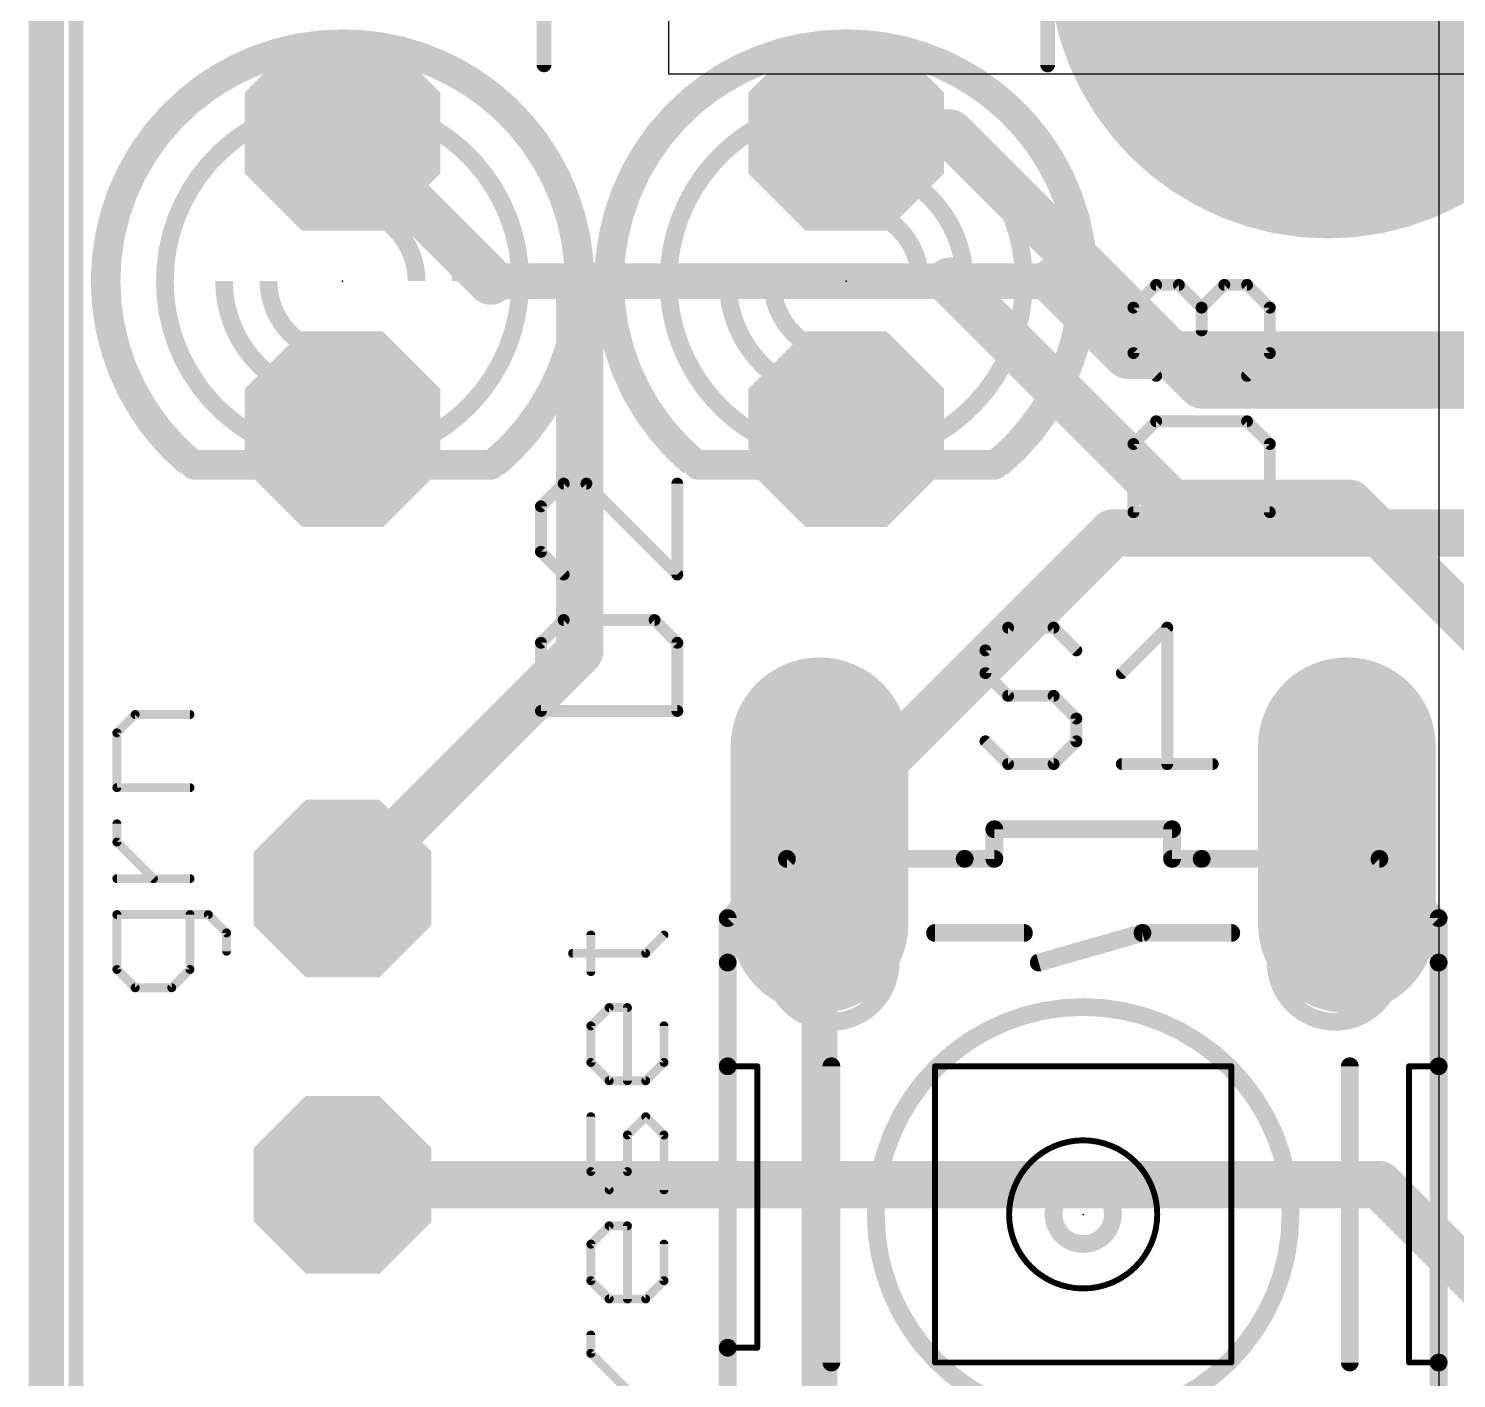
# Model space of a CAD drawing. Extents: x -0.4 to 91.5, y -0.3 to 57.4.
# Drawn here: x -0.41 to 11.84, y 22.34 to 33.92 of the extents above; entities that cross this region are included whole.
import ezdxf

# ---------------------------------------------------------------- set-up
doc = ezdxf.new("R2010")
doc.units = 0
for name, color, linetype in [('1', 12, 'CONTINUOUS'), ('16', 132, 'CONTINUOUS'), ('17', 110, 'CONTINUOUS'), ('20', 53, 'CONTINUOUS'), ('21', 253, 'CONTINUOUS'), ('22', 253, 'CONTINUOUS'), ('23', 53, 'CONTINUOUS'), ('51', 253, 'CONTINUOUS')]:
    doc.layers.add(name, color=color, linetype=linetype)

# ---------------------------------------------------------------- blocks, each defined once
blk = doc.blocks.new('OCTAGONP')
at = {"const_width": 0.5}
blk.add_lwpolyline([(-0.25, -0.1036), (-0.25, 0.1036), (-0.1036, 0.25), (0.1036, 0.25), (0.25, 0.1036), (0.25, -0.1036), (0.1036, -0.25), (-0.1036, -0.25), (-0.25, -0.1036), (-0.25, 0.1036)], dxfattribs=at)
blk = doc.blocks.new('ROUNDP')
at = {"const_width": 0.5}
blk.add_lwpolyline([(0, -0.25, 1), (0, 0.25, 1), (0, -0.25)], format="xyb", dxfattribs=at)
blk = doc.blocks.new('RECT')
blk.add_solid([(-0.5, -0.5), (0.5, -0.5), (-0.5, 0.5), (0.5, 0.5)])
blk = doc.blocks.new('LONGP100')
at = {"const_width": 1}
blk.add_lwpolyline([(-0.5, 0), (0.5, 0)], dxfattribs=at)
at = {"const_width": 0.5}
for points in [[(-0.5, 0.25, 1), (-0.5, -0.25)], [(0.5, -0.25, 1), (0.5, 0.25)]]:
    blk.add_lwpolyline(points, format="xyb", dxfattribs=at)

msp = doc.modelspace()

# ---------------------------------------------------------------- linework, layer by layer
at = {"layer": '1'}
for points, const_width in [([(-0.254, 57.277), (-0.254, -0.127)], 0.3048), ([(2.286, 33.02), (3.556, 31.75)], 0.4064), ([(6.604, 33.02), (7.493, 33.02)], 0.4064), ([(7.493, 33.02), (9.652, 30.861)], 0.4064), ([(3.556, 31.75), (7.493, 31.75)], 0.3048), ([(7.493, 31.75), (9.398, 29.845)], 0.4064), ([(9.652, 30.861), (12.192, 30.861)], 0.4064), ([(9.398, 29.845), (10.922, 29.845)], 0.4064), ([(10.922, 29.845), (13.462, 27.305)], 0.4064), ([(6.3754, 25.781), (6.3754, 27.0002)], 0.3048), ([(6.3754, 25.781), (6.35, 25.781)], 0.3048), ([(6.3754, 20.4978), (6.3754, 25.781)], 0.3048)]:
    msp.add_lwpolyline(points, dxfattribs=dict(at, const_width=const_width))
for points, const_width in [([(2.3578, 33.0918, 1), (2.2142, 32.9482)], 0.2032), ([(6.604, 33.1216, 1), (6.604, 32.9184)], 0.2032), ([(7.5648, 33.0918, 1), (7.4212, 32.9482)], 0.2032), ([(7.493, 32.9184, 1), (7.493, 33.1216)], 0.2032), ([(3.4842, 31.6782, 1), (3.6278, 31.8218)], 0.2032), ([(3.556, 31.8262, 1), (3.556, 31.6738)], 0.1524), ([(7.5648, 31.8218, 1), (7.4212, 31.6782)], 0.2032), ([(7.493, 31.6738, 1), (7.493, 31.8262)], 0.1524), ([(9.652, 30.9626, 1), (9.652, 30.7594)], 0.2032), ([(9.5802, 30.7892, 1), (9.7238, 30.9328)], 0.2032), ([(9.398, 29.9466, 1), (9.398, 29.7434)], 0.2032), ([(9.3262, 29.7732, 1), (9.4698, 29.9168)], 0.2032), ([(10.9938, 29.9168, 1), (10.8502, 29.7732)], 0.2032), ([(10.922, 29.7434, 1), (10.922, 29.9466)], 0.2032), ([(6.4516, 27.0002, 1), (6.2992, 27.0002)], 0.1524), ([(6.35, 25.8572, 1), (6.35, 25.7048)], 0.1524), ([(6.4516, 25.781, 1), (6.2992, 25.781)], 0.1524), ([(6.2992, 25.781, 1), (6.4516, 25.781)], 0.1524), ([(6.3754, 25.7048, 1), (6.3754, 25.8572)], 0.1524)]:
    msp.add_lwpolyline(points, format="xyb", dxfattribs=dict(at, const_width=const_width))
at = {"layer": '16'}
for points, const_width in [([(4.318, 28.575), (4.318, 31.75)], 0.4064), ([(4.318, 31.75), (8.382, 31.75)], 0.3048), ([(8.382, 31.75), (9.017, 31.115)], 0.4064), ([(9.017, 31.115), (12.446, 31.115)], 0.4064), ([(6.35, 27.051), (8.89, 29.591)], 0.4064), ([(8.89, 29.591), (14.224, 29.591)], 0.4064), ([(2.286, 26.543), (4.318, 28.575)], 0.4064), ([(6.3754, 27.0256), (6.35, 27.051)], 0.4064), ([(6.3754, 27.0002), (6.3754, 27.0256)], 0.4064), ([(2.286, 24.003), (11.176, 24.003)], 0.4064), ([(11.176, 24.003), (17.272, 17.907)], 0.4064)]:
    msp.add_lwpolyline(points, dxfattribs=dict(at, const_width=const_width))
for points, const_width in [([(4.4196, 31.75, 1), (4.2164, 31.75)], 0.2032), ([(4.318, 31.8262, 1), (4.318, 31.6738)], 0.1524), ([(8.4538, 31.8218, 1), (8.3102, 31.6782)], 0.2032), ([(8.382, 31.6738, 1), (8.382, 31.8262)], 0.1524), ([(9.017, 31.2166, 1), (9.017, 31.0134)], 0.2032), ([(8.9452, 31.0432, 1), (9.0888, 31.1868)], 0.2032), ([(8.89, 29.6926, 1), (8.89, 29.4894)], 0.2032), ([(8.9618, 29.5192, 1), (8.8182, 29.6628)], 0.2032), ([(4.3898, 28.5032, 1), (4.2462, 28.6468)], 0.2032), ([(4.2164, 28.575, 1), (4.4196, 28.575)], 0.2032), ([(6.4218, 27.1228, 1), (6.2782, 26.9792)], 0.2032), ([(6.2782, 27.1228, 1), (6.4218, 26.9792)], 0.2032), ([(6.477, 27.0256, 1), (6.2738, 27.0256)], 0.2032), ([(6.3036, 26.9538, 1), (6.4472, 27.0974)], 0.2032), ([(6.2738, 27.0002, 1), (6.477, 27.0002)], 0.2032), ([(2.2142, 26.6148, 1), (2.3578, 26.4712)], 0.2032), ([(2.286, 24.1046, 1), (2.286, 23.9014)], 0.2032), ([(11.2478, 24.0748, 1), (11.1042, 23.9312)], 0.2032), ([(11.176, 23.9014, 1), (11.176, 24.1046)], 0.2032)]:
    msp.add_lwpolyline(points, format="xyb", dxfattribs=dict(at, const_width=const_width))
at = {"layer": '20', "const_width": 0.127}
msp.add_lwpolyline([(0, 12.7), (0, 44.196)], dxfattribs=at)
at = {"layer": '21'}
for points, const_width in [([(4.0132, 34.3408), (4.0132, 33.6042)], 0.127), ([(8.3312, 34.3408), (8.3312, 33.6042)], 0.127), ([(9.0668, 31.5229), (9.2617, 31.7178)], 0.1016), ([(9.2617, 31.7178), (9.4566, 31.7178)], 0.1016), ([(9.4566, 31.7178), (9.6515, 31.5229)], 0.1016), ([(9.6515, 31.5229), (9.8464, 31.7178)], 0.1016), ([(9.8464, 31.7178), (10.0413, 31.7178)], 0.1016), ([(10.0413, 31.7178), (10.2362, 31.5229)], 0.1016), ([(9.0668, 31.1331), (9.0668, 31.5229)], 0.1016), ([(9.6515, 31.5229), (9.6515, 31.328)], 0.1016), ([(10.2362, 31.5229), (10.2362, 31.1331)], 0.1016), ([(9.2617, 30.9382), (9.0668, 31.1331)], 0.1016), ([(10.2362, 31.1331), (10.0413, 30.9382)], 0.1016), ([(9.2617, 30.5484), (9.0668, 30.3535)], 0.1016), ([(10.0413, 30.5484), (9.2617, 30.5484)], 0.1016), ([(10.2362, 30.3535), (10.0413, 30.5484)], 0.1016), ([(9.0668, 30.3535), (9.0668, 29.7688)], 0.1016), ([(10.2362, 29.7688), (10.2362, 30.3535)], 0.1016), ([(4.1817, 30.014), (3.9868, 29.8191)], 0.1016), ([(4.3766, 30.014), (4.1817, 30.014)], 0.1016), ([(5.1562, 29.2344), (4.3766, 30.014)], 0.1016), ([(5.1562, 30.014), (5.1562, 29.2344)], 0.1016), ([(3.9868, 29.8191), (3.9868, 29.4293)], 0.1016), ([(9.0668, 29.7688), (10.2362, 29.7688)], 0.1016), ([(3.9868, 29.4293), (4.1817, 29.2344)], 0.1016), ([(4.1817, 28.8446), (3.9868, 28.6497)], 0.1016), ([(4.9613, 28.8446), (4.1817, 28.8446)], 0.1016), ([(5.1562, 28.6497), (4.9613, 28.8446)], 0.1016), ([(7.9927, 28.7792), (7.7978, 28.5843)], 0.1016), ([(8.3825, 28.7792), (7.9927, 28.7792)], 0.1016), ([(8.5774, 28.5843), (8.3825, 28.7792)], 0.1016), ([(8.9672, 28.3894), (9.357, 28.7792)], 0.1016), ([(9.357, 28.7792), (9.357, 27.6098)], 0.1016), ([(3.9868, 28.6497), (3.9868, 28.065)], 0.1016), ([(5.1562, 28.065), (5.1562, 28.6497)], 0.1016), ([(7.7978, 28.5843), (7.7978, 28.3894)], 0.1016), ([(7.7978, 28.3894), (7.9927, 28.1945)], 0.1016), ([(7.9927, 28.1945), (8.3825, 28.1945)], 0.1016), ([(8.3825, 28.1945), (8.5774, 27.9996)], 0.1016), ([(0.3508, 27.8775), (0.5076, 28.0343)], 0.0762), ([(0.5076, 28.0343), (0.9779, 28.0343)], 0.0762), ([(3.9868, 28.065), (5.1562, 28.065)], 0.1016), ([(8.5774, 27.9996), (8.5774, 27.8047)], 0.1016), ([(0.3508, 27.4072), (0.3508, 27.8775)], 0.0762), ([(7.9927, 27.6098), (7.7978, 27.8047)], 0.1016), ([(8.5774, 27.8047), (8.3825, 27.6098)], 0.1016), ([(8.3825, 27.6098), (7.9927, 27.6098)], 0.1016), ([(8.9672, 27.6098), (9.7468, 27.6098)], 0.1016), ([(0.9779, 27.4072), (0.3508, 27.4072)], 0.0762), ([(0.3508, 26.9412), (0.3508, 27.0979)], 0.0762), ([(9.398, 27.051), (7.874, 27.051)], 0.1524), ([(7.874, 26.797), (7.874, 27.051)], 0.1524), ([(9.398, 27.051), (9.398, 26.797)], 0.1524), ([(0.6644, 26.6276), (0.3508, 26.9412)], 0.0762), ([(7.874, 26.797), (7.62, 26.797)], 0.1524), ([(9.398, 26.797), (9.652, 26.797)], 0.1524), ([(0.9779, 26.6276), (0.3508, 26.6276)], 0.0762), ([(1.1347, 26.3192), (0.3508, 26.3192)], 0.0762), ([(0.3508, 26.3192), (0.3508, 25.8489)], 0.0762), ([(0.9779, 25.8489), (0.9779, 26.3192)], 0.0762), ([(1.2914, 26.1624), (1.1347, 26.3192)], 0.0762), ([(1.2914, 26.0056), (1.2914, 26.1624)], 0.0762), ([(4.4148, 25.8304), (4.4148, 26.144)], 0.0762), ([(4.8851, 25.9872), (5.0419, 26.144)], 0.0762), ([(4.2581, 25.9872), (4.8851, 25.9872)], 0.0762), ([(5.588, 25.908), (5.588, 25.019)], 0.1524), ([(11.684, 25.019), (11.684, 25.908)], 0.1524), ([(0.3508, 25.8489), (0.5076, 25.6921)], 0.0762), ([(0.8211, 25.6921), (0.9779, 25.8489)], 0.0762), ([(0.5076, 25.6921), (0.8211, 25.6921)], 0.0762), ([(4.4148, 25.3652), (4.5716, 25.522)], 0.0762), ([(4.5716, 25.522), (4.7284, 25.522)], 0.0762), ([(4.7284, 25.522), (4.7284, 24.8949)], 0.0762), ([(4.4148, 25.0517), (4.4148, 25.3652)], 0.0762), ([(5.0419, 25.3652), (5.0419, 25.0517)], 0.0762), ([(4.5716, 24.8949), (4.4148, 25.0517)], 0.0762), ([(5.0419, 25.0517), (4.8851, 24.8949)], 0.0762), ([(5.588, 25.019), (5.588, 22.606)], 0.1524), ([(5.842, 25.019), (5.588, 25.019)], 0.0508), ([(5.842, 22.606), (5.842, 25.019)], 0.0508), ([(11.684, 25.019), (11.43, 25.019)], 0.0508), ([(11.43, 22.479), (11.43, 25.019)], 0.0508), ([(11.684, 22.479), (11.684, 25.019)], 0.1524), ([(4.8851, 24.8949), (4.5716, 24.8949)], 0.0762), ([(4.4148, 24.1161), (4.4148, 24.5864)], 0.0762), ([(4.8851, 24.5864), (4.7284, 24.4297)], 0.0762), ([(5.0419, 24.4297), (4.8851, 24.5864)], 0.0762), ([(4.7284, 24.4297), (4.7284, 24.1161)], 0.0762), ([(5.0419, 23.9594), (5.0419, 24.4297)], 0.0762), ([(4.5716, 23.9594), (4.4148, 24.1161)], 0.0762), ([(4.7284, 24.1161), (4.5716, 23.9594)], 0.0762), ([(4.4148, 23.4942), (4.5716, 23.6509)], 0.0762), ([(4.5716, 23.6509), (4.7284, 23.6509)], 0.0762), ([(4.7284, 23.6509), (4.7284, 23.0239)], 0.0762), ([(4.4148, 23.1806), (4.4148, 23.4942)], 0.0762), ([(5.0419, 23.4942), (5.0419, 23.1806)], 0.0762), ([(4.5716, 23.0239), (4.4148, 23.1806)], 0.0762), ([(5.0419, 23.1806), (4.8851, 23.0239)], 0.0762), ([(4.8851, 23.0239), (4.5716, 23.0239)], 0.0762), ([(4.4148, 22.5578), (4.4148, 22.7146)], 0.0762), ([(5.588, 22.606), (5.588, 21.59)], 0.1524), ([(4.7284, 22.2443), (4.4148, 22.5578)], 0.0762), ([(5.842, 22.606), (5.588, 22.606)], 0.0508), ([(11.684, 21.59), (11.684, 22.479)], 0.1524), ([(11.43, 22.479), (11.684, 22.479)], 0.0508)]:
    msp.add_lwpolyline(points, dxfattribs=dict(at, const_width=const_width))
for points, const_width in [([(4.318, 31.75, 0.277), (3.2422, 33.5429)], 0.254), ([(8.636, 31.75, 0.277), (7.5602, 33.5429)], 0.254), ([(1.2778, 33.5143, 0.2691), (0.254, 31.75)], 0.254), ([(3.9815, 33.6042, 1), (4.045, 33.6042)], 0.0635), ([(5.5958, 33.5143, 0.2691), (4.572, 31.75)], 0.254), ([(8.2995, 33.6042, 1), (8.363, 33.6042)], 0.0635), ([(1.3504, 32.953, 0.2315), (0.762, 31.75)], 0.1524), ([(3.81, 31.75, 0.2361), (3.2004, 32.9692)], 0.1524), ([(5.6684, 32.953, 0.2315), (5.08, 31.75)], 0.1524), ([(8.128, 31.75, 0.2361), (7.5184, 32.9692)], 0.1524), ([(0.254, 31.75, 0.2206), (0.9734, 30.1988)], 0.254), ([(3.5869, 30.189, 0.2226), (4.318, 31.75)], 0.254), ([(4.572, 31.75, 0.2206), (5.2914, 30.1988)], 0.254), ([(7.9049, 30.189, 0.2226), (8.636, 31.75)], 0.254), ([(0.762, 31.75, 0.2315), (1.3504, 30.547)], 0.1524), ([(3.1718, 30.5099, 0.2422), (3.81, 31.75)], 0.1524), ([(5.08, 31.75, 0.2315), (5.6684, 30.547)], 0.1524), ([(7.4898, 30.5099, 0.2422), (8.128, 31.75)], 0.1524), ([(9.2617, 31.7432, 1), (9.2617, 31.6924)], 0.0508), ([(9.2797, 31.6998, 1), (9.2437, 31.7358)], 0.0508), ([(9.4746, 31.7358, 1), (9.4386, 31.6998)], 0.0508), ([(9.4566, 31.6924, 1), (9.4566, 31.7432)], 0.0508), ([(9.8464, 31.7432, 1), (9.8464, 31.6924)], 0.0508), ([(9.8644, 31.6998, 1), (9.8284, 31.7358)], 0.0508), ([(10.0593, 31.7358, 1), (10.0233, 31.6998)], 0.0508), ([(10.0413, 31.6924, 1), (10.0413, 31.7432)], 0.0508), ([(9.0488, 31.5409, 1), (9.0848, 31.5049)], 0.0508), ([(9.0922, 31.5229, 1), (9.0414, 31.5229)], 0.0508), ([(9.6335, 31.5409, 1), (9.6695, 31.5049)], 0.0508), ([(9.6769, 31.5229, 1), (9.6261, 31.5229)], 0.0508), ([(9.6335, 31.5049, 1), (9.6695, 31.5409)], 0.0508), ([(10.2616, 31.5229, 1), (10.2108, 31.5229)], 0.0508), ([(10.2182, 31.5049, 1), (10.2542, 31.5409)], 0.0508), ([(9.6261, 31.328, 1), (9.6769, 31.328)], 0.0508), ([(9.0848, 31.1511, 1), (9.0488, 31.1151)], 0.0508), ([(9.0414, 31.1331, 1), (9.0922, 31.1331)], 0.0508), ([(10.2108, 31.1331, 1), (10.2616, 31.1331)], 0.0508), ([(10.2542, 31.1151, 1), (10.2182, 31.1511)], 0.0508), ([(9.2437, 30.9202, 1), (9.2797, 30.9562)], 0.0508), ([(10.0233, 30.9562, 1), (10.0593, 30.9202)], 0.0508), ([(9.2617, 30.5738, 1), (9.2617, 30.523)], 0.0508), ([(9.2797, 30.5304, 1), (9.2437, 30.5664)], 0.0508), ([(10.0593, 30.5664, 1), (10.0233, 30.5304)], 0.0508), ([(10.0413, 30.523, 1), (10.0413, 30.5738)], 0.0508), ([(9.0488, 30.3715, 1), (9.0848, 30.3355)], 0.0508), ([(9.0922, 30.3535, 1), (9.0414, 30.3535)], 0.0508), ([(10.2616, 30.3535, 1), (10.2108, 30.3535)], 0.0508), ([(10.2182, 30.3355, 1), (10.2542, 30.3715)], 0.0508), ([(4.1817, 30.0394, 1), (4.1817, 29.9886)], 0.0508), ([(4.1997, 29.996, 1), (4.1637, 30.032)], 0.0508), ([(4.3946, 30.032, 1), (4.3586, 29.996)], 0.0508), ([(4.3766, 29.9886, 1), (4.3766, 30.0394)], 0.0508), ([(5.1816, 30.014, 1), (5.1308, 30.014)], 0.0508), ([(3.9688, 29.8371, 1), (4.0048, 29.8011)], 0.0508), ([(4.0122, 29.8191, 1), (3.9614, 29.8191)], 0.0508), ([(9.0668, 29.7942, 1), (9.0668, 29.7434)], 0.0508), ([(9.0414, 29.7688, 1), (9.0922, 29.7688)], 0.0508), ([(10.2108, 29.7688, 1), (10.2616, 29.7688)], 0.0508), ([(10.2362, 29.7434, 1), (10.2362, 29.7942)], 0.0508), ([(4.0048, 29.4473, 1), (3.9688, 29.4113)], 0.0508), ([(3.9614, 29.4293, 1), (4.0122, 29.4293)], 0.0508), ([(4.1637, 29.2164, 1), (4.1997, 29.2524)], 0.0508), ([(5.1382, 29.2164, 1), (5.1742, 29.2524)], 0.0508), ([(5.1308, 29.2344, 1), (5.1816, 29.2344)], 0.0508), ([(4.1817, 28.87, 1), (4.1817, 28.8192)], 0.0508), ([(4.1997, 28.8266, 1), (4.1637, 28.8626)], 0.0508), ([(4.9793, 28.8626, 1), (4.9433, 28.8266)], 0.0508), ([(4.9613, 28.8192, 1), (4.9613, 28.87)], 0.0508), ([(7.9927, 28.8046, 1), (7.9927, 28.7538)], 0.0508), ([(8.0107, 28.7612, 1), (7.9747, 28.7972)], 0.0508), ([(8.4005, 28.7972, 1), (8.3645, 28.7612)], 0.0508), ([(8.3825, 28.7538, 1), (8.3825, 28.8046)], 0.0508), ([(9.3824, 28.7792, 1), (9.3316, 28.7792)], 0.0508), ([(9.375, 28.7612, 1), (9.339, 28.7972)], 0.0508), ([(3.9688, 28.6677, 1), (4.0048, 28.6317)], 0.0508), ([(4.0122, 28.6497, 1), (3.9614, 28.6497)], 0.0508), ([(5.1816, 28.6497, 1), (5.1308, 28.6497)], 0.0508), ([(5.1382, 28.6317, 1), (5.1742, 28.6677)], 0.0508), ([(7.7798, 28.6023, 1), (7.8158, 28.5663)], 0.0508), ([(7.8232, 28.5843, 1), (7.7724, 28.5843)], 0.0508), ([(8.5594, 28.5663, 1), (8.5954, 28.6023)], 0.0508), ([(7.8158, 28.4074, 1), (7.7798, 28.3714)], 0.0508), ([(7.7724, 28.3894, 1), (7.8232, 28.3894)], 0.0508), ([(8.9492, 28.4074, 1), (8.9852, 28.3714)], 0.0508), ([(7.9927, 28.2199, 1), (7.9927, 28.1691)], 0.0508), ([(7.9747, 28.1765, 1), (8.0107, 28.2125)], 0.0508), ([(8.4005, 28.2125, 1), (8.3645, 28.1765)], 0.0508), ([(8.3825, 28.1691, 1), (8.3825, 28.2199)], 0.0508), ([(0.5076, 28.0533, 1), (0.5076, 28.0152)], 0.0381), ([(0.5211, 28.0208, 1), (0.4941, 28.0478)], 0.0381), ([(0.9779, 28.0152, 1), (0.9779, 28.0533)], 0.0381), ([(3.9868, 28.0904, 1), (3.9868, 28.0396)], 0.0508), ([(3.9614, 28.065, 1), (4.0122, 28.065)], 0.0508), ([(5.1308, 28.065, 1), (5.1816, 28.065)], 0.0508), ([(5.1562, 28.0396, 1), (5.1562, 28.0904)], 0.0508), ([(8.6028, 27.9996, 1), (8.552, 27.9996)], 0.0508), ([(8.5594, 27.9816, 1), (8.5954, 28.0176)], 0.0508), ([(0.3699, 27.8775, 1), (0.3318, 27.8775)], 0.0381), ([(0.3374, 27.891, 1), (0.3643, 27.864)], 0.0381), ([(7.8158, 27.8227, 1), (7.7798, 27.7867)], 0.0508), ([(8.552, 27.8047, 1), (8.6028, 27.8047)], 0.0508), ([(8.5954, 27.7867, 1), (8.5594, 27.8227)], 0.0508), ([(7.9927, 27.6352, 1), (7.9927, 27.5844)], 0.0508), ([(7.9747, 27.5918, 1), (8.0107, 27.6278)], 0.0508), ([(8.3645, 27.6278, 1), (8.4005, 27.5918)], 0.0508), ([(8.3825, 27.5844, 1), (8.3825, 27.6352)], 0.0508), ([(8.9672, 27.6352, 1), (8.9672, 27.5844)], 0.0508), ([(9.3316, 27.6098, 1), (9.3824, 27.6098)], 0.0508), ([(9.7468, 27.5844, 1), (9.7468, 27.6352)], 0.0508), ([(0.3508, 27.4263, 1), (0.3508, 27.3882)], 0.0381), ([(0.3318, 27.4072, 1), (0.3699, 27.4072)], 0.0381), ([(0.9779, 27.3882, 1), (0.9779, 27.4263)], 0.0381), ([(0.3699, 27.0979, 1), (0.3318, 27.0979)], 0.0381), ([(7.874, 27.0891, 1), (7.874, 27.0129)], 0.0762), ([(7.9121, 27.051, 1), (7.8359, 27.051)], 0.0762), ([(9.4361, 27.051, 1), (9.3599, 27.051)], 0.0762), ([(9.398, 27.0129, 1), (9.398, 27.0891)], 0.0762), ([(0.3318, 26.9412, 1), (0.3699, 26.9412)], 0.0381), ([(0.3643, 26.9546, 1), (0.3374, 26.9277)], 0.0381), ([(7.62, 26.8351, 1), (7.62, 26.7589)], 0.0762), ([(7.8359, 26.797, 1), (7.9121, 26.797)], 0.0762), ([(7.874, 26.7589, 1), (7.874, 26.8351)], 0.0762), ([(9.398, 26.8351, 1), (9.398, 26.7589)], 0.0762), ([(9.3599, 26.797, 1), (9.4361, 26.797)], 0.0762), ([(9.652, 26.7589, 1), (9.652, 26.8351)], 0.0762), ([(0.3508, 26.6467, 1), (0.3508, 26.6086)], 0.0381), ([(0.6509, 26.6141, 1), (0.6778, 26.6411)], 0.0381), ([(0.9779, 26.6086, 1), (0.9779, 26.6467)], 0.0381), ([(0.3508, 26.3382, 1), (0.3508, 26.3001)], 0.0381), ([(0.3699, 26.3192, 1), (0.3318, 26.3192)], 0.0381), ([(0.997, 26.3192, 1), (0.9588, 26.3192)], 0.0381), ([(1.1481, 26.3326, 1), (1.1212, 26.3057)], 0.0381), ([(1.1347, 26.3001, 1), (1.1347, 26.3382)], 0.0381), ([(1.3105, 26.1624, 1), (1.2724, 26.1624)], 0.0381), ([(1.278, 26.1489, 1), (1.3049, 26.1759)], 0.0381), ([(4.4339, 26.144, 1), (4.3958, 26.144)], 0.0381), ([(5.0554, 26.1305, 1), (5.0284, 26.1574)], 0.0381), ([(1.2724, 26.0056, 1), (1.3105, 26.0056)], 0.0381), ([(4.2581, 26.0062, 1), (4.2581, 25.9681)], 0.0381), ([(4.8717, 26.0007, 1), (4.8986, 25.9737)], 0.0381), ([(4.8851, 25.9681, 1), (4.8851, 26.0062)], 0.0381), ([(5.6261, 25.908, 1), (5.5499, 25.908)], 0.0762), ([(11.7221, 25.908, 1), (11.6459, 25.908)], 0.0762), ([(0.3318, 25.8489, 1), (0.3699, 25.8489)], 0.0381), ([(0.3643, 25.8623, 1), (0.3374, 25.8354)], 0.0381), ([(0.9588, 25.8489, 1), (0.997, 25.8489)], 0.0381), ([(0.9914, 25.8354, 1), (0.9644, 25.8623)], 0.0381), ([(4.3958, 25.8304, 1), (4.4339, 25.8304)], 0.0381), ([(0.5076, 25.7111, 1), (0.5076, 25.673)], 0.0381), ([(0.4941, 25.6786, 1), (0.5211, 25.7056)], 0.0381), ([(0.8077, 25.7056, 1), (0.8346, 25.6786)], 0.0381), ([(0.8211, 25.673, 1), (0.8211, 25.7111)], 0.0381), ([(8.636, 21.971, 1), (8.636, 25.527, 1), (8.636, 21.971)], 0.1524), ([(4.5716, 25.541, 1), (4.5716, 25.5029)], 0.0381), ([(4.5851, 25.5085, 1), (4.5581, 25.5354)], 0.0381), ([(4.7474, 25.522, 1), (4.7093, 25.522)], 0.0381), ([(4.7284, 25.5029, 1), (4.7284, 25.541)], 0.0381), ([(4.4014, 25.3787, 1), (4.4283, 25.3517)], 0.0381), ([(4.4339, 25.3652, 1), (4.3958, 25.3652)], 0.0381), ([(5.061, 25.3652, 1), (5.0229, 25.3652)], 0.0381), ([(4.4283, 25.0651, 1), (4.4014, 25.0382)], 0.0381), ([(4.3958, 25.0517, 1), (4.4339, 25.0517)], 0.0381), ([(5.0229, 25.0517, 1), (5.061, 25.0517)], 0.0381), ([(5.0554, 25.0382, 1), (5.0284, 25.0651)], 0.0381), ([(5.6261, 25.019, 1), (5.5499, 25.019)], 0.0762), ([(5.5499, 25.019, 1), (5.6261, 25.019)], 0.0762), ([(5.588, 25.0317, 1), (5.588, 25.0063)], 0.0254), ([(5.8547, 25.019, 1), (5.8293, 25.019)], 0.0254), ([(5.842, 25.0063, 1), (5.842, 25.0317)], 0.0254), ([(11.43, 25.0317, 1), (11.43, 25.0063)], 0.0254), ([(11.4427, 25.019, 1), (11.4173, 25.019)], 0.0254), ([(11.7221, 25.019, 1), (11.6459, 25.019)], 0.0762), ([(11.6459, 25.019, 1), (11.7221, 25.019)], 0.0762), ([(11.684, 25.0063, 1), (11.684, 25.0317)], 0.0254), ([(4.5716, 24.9139, 1), (4.5716, 24.8758)], 0.0381), ([(4.5581, 24.8814, 1), (4.5851, 24.9084)], 0.0381), ([(4.7093, 24.8949, 1), (4.7474, 24.8949)], 0.0381), ([(4.8717, 24.9084, 1), (4.8986, 24.8814)], 0.0381), ([(4.8851, 24.8758, 1), (4.8851, 24.9139)], 0.0381), ([(4.4339, 24.5864, 1), (4.3958, 24.5864)], 0.0381), ([(4.8986, 24.5999, 1), (4.8717, 24.573)], 0.0381), ([(4.8986, 24.573, 1), (4.8717, 24.5999)], 0.0381), ([(4.7474, 24.4297, 1), (4.7093, 24.4297)], 0.0381), ([(4.7149, 24.4431, 1), (4.7418, 24.4162)], 0.0381), ([(5.061, 24.4297, 1), (5.0229, 24.4297)], 0.0381), ([(5.0284, 24.4162, 1), (5.0554, 24.4431)], 0.0381), ([(4.4283, 24.1296, 1), (4.4014, 24.1027)], 0.0381), ([(4.3958, 24.1161, 1), (4.4339, 24.1161)], 0.0381), ([(4.7093, 24.1161, 1), (4.7474, 24.1161)], 0.0381), ([(4.7418, 24.1027, 1), (4.7149, 24.1296)], 0.0381), ([(8.636, 23.495, 1), (8.636, 24.003, 1), (8.636, 23.495)], 0.1524), ([(4.5581, 23.9728, 1), (4.5851, 23.9459)], 0.0381), ([(4.5581, 23.9459, 1), (4.5851, 23.9728)], 0.0381), ([(5.0229, 23.9594, 1), (5.061, 23.9594)], 0.0381), ([(4.5716, 23.67, 1), (4.5716, 23.6319)], 0.0381), ([(4.5851, 23.6375, 1), (4.5581, 23.6644)], 0.0381), ([(4.7474, 23.6509, 1), (4.7093, 23.6509)], 0.0381), ([(4.7284, 23.6319, 1), (4.7284, 23.67)], 0.0381), ([(4.4339, 23.4942, 1), (4.3958, 23.4942)], 0.0381), ([(4.4014, 23.5076, 1), (4.4283, 23.4807)], 0.0381), ([(5.061, 23.4942, 1), (5.0229, 23.4942)], 0.0381), ([(4.4283, 23.1941, 1), (4.4014, 23.1672)], 0.0381), ([(4.3958, 23.1806, 1), (4.4339, 23.1806)], 0.0381), ([(5.0229, 23.1806, 1), (5.061, 23.1806)], 0.0381), ([(5.0554, 23.1672, 1), (5.0284, 23.1941)], 0.0381), ([(4.5716, 23.0429, 1), (4.5716, 23.0048)], 0.0381), ([(4.5581, 23.0104, 1), (4.5851, 23.0373)], 0.0381), ([(4.7093, 23.0239, 1), (4.7474, 23.0239)], 0.0381), ([(4.8717, 23.0373, 1), (4.8986, 23.0104)], 0.0381), ([(4.8851, 23.0048, 1), (4.8851, 23.0429)], 0.0381), ([(4.4339, 22.7146, 1), (4.3958, 22.7146)], 0.0381), ([(5.6261, 22.606, 1), (5.5499, 22.606)], 0.0762), ([(4.4283, 22.5713, 1), (4.4014, 22.5443)], 0.0381), ([(4.3958, 22.5578, 1), (4.4339, 22.5578)], 0.0381), ([(5.5499, 22.606, 1), (5.6261, 22.606)], 0.0762), ([(5.588, 22.6187, 1), (5.588, 22.5933)], 0.0254), ([(5.8293, 22.606, 1), (5.8547, 22.606)], 0.0254), ([(5.842, 22.5933, 1), (5.842, 22.6187)], 0.0254), ([(11.7221, 22.479, 1), (11.6459, 22.479)], 0.0762), ([(11.43, 22.4917, 1), (11.43, 22.4663)], 0.0254), ([(11.4173, 22.479, 1), (11.4427, 22.479)], 0.0254), ([(11.6459, 22.479, 1), (11.7221, 22.479)], 0.0762), ([(11.684, 22.4663, 1), (11.684, 22.4917)], 0.0254)]:
    msp.add_lwpolyline(points, format="xyb", dxfattribs=dict(at, const_width=const_width))
at = {"layer": '22'}
for p, q in [((11.684, 55.118), (11.684, 1.778)), ((5.08, 46.228), (5.08, 33.528)), ((5.08, 33.528), (20.828, 33.528))]:
    msp.add_line(p, q, dxfattribs=at)
at = {"layer": '23'}
for p in [(2.286, 31.75), (6.604, 31.75), (8.636, 23.749)]:
    msp.add_point(p, dxfattribs=at)
at = {"layer": '51'}
for points, const_width in [([(2.286, 33.782, 0.1388), (1.221, 33.4806)], 0.254), ([(3.2494, 33.5391, 0.1241), (2.286, 33.782)], 0.254), ([(6.604, 33.782, 0.1388), (5.539, 33.4806)], 0.254), ([(7.5674, 33.5391, 0.1241), (6.604, 33.782)], 0.254), ([(2.286, 33.274, 0.1837), (1.2735, 32.8891)], 0.1524), ([(3.2616, 32.9208, 0.1754), (2.286, 33.274)], 0.1524), ([(6.604, 33.274, 0.1837), (5.5915, 32.8891)], 0.1524), ([(7.5796, 32.9208, 0.1754), (6.604, 33.274)], 0.1524), ([(3.302, 31.75, 0.4142), (2.286, 32.766)], 0.1524), ([(7.62, 31.75, 0.4142), (6.604, 32.766)], 0.1524), ([(2.921, 31.75, 0.4142), (2.286, 32.385)], 0.1524), ([(7.239, 31.75, 0.4142), (6.604, 32.385)], 0.1524), ([(1.27, 31.75, 0.4142), (2.286, 30.734)], 0.1524), ([(1.651, 31.75, 0.4142), (2.286, 31.115)], 0.1524), ([(5.588, 31.75, 0.4142), (6.604, 30.734)], 0.1524), ([(5.969, 31.75, 0.4142), (6.604, 31.115)], 0.1524), ([(1.3104, 30.5792, 0.1754), (2.286, 30.226)], 0.1524), ([(2.286, 30.226, 0.179), (3.2778, 30.5929)], 0.1524), ([(5.6284, 30.5792, 0.1754), (6.604, 30.226)], 0.1524), ([(6.604, 30.226, 0.179), (7.5958, 30.5929)], 0.1524), ([(1.016, 30.2387, 1), (1.016, 30.1117)], 0.127), ([(3.556, 30.1117, 1), (3.556, 30.2387)], 0.127), ([(5.334, 30.2387, 1), (5.334, 30.1117)], 0.127), ([(7.874, 30.1117, 1), (7.874, 30.2387)], 0.127), ([(6.096, 26.8351, 1), (6.096, 26.7589)], 0.0762), ([(6.1229, 26.7701, 1), (6.0691, 26.8239)], 0.0762), ([(7.62, 26.7589, 1), (7.62, 26.8351)], 0.0762), ([(9.652, 26.8351, 1), (9.652, 26.7589)], 0.0762), ([(11.2029, 26.8239, 1), (11.1491, 26.7701)], 0.0762), ([(11.176, 26.7589, 1), (11.176, 26.8351)], 0.0762), ([(6.477, 25.4, 1), (6.477, 26.416, 1), (6.477, 25.4)], 0.1524), ([(10.795, 25.4, 1), (10.795, 26.416, 1), (10.795, 25.4)], 0.1524), ([(5.6261, 26.289, 1), (5.5499, 26.289)], 0.0762), ([(5.5611, 26.3159, 1), (5.6149, 26.2621)], 0.0762), ([(11.7221, 26.289, 1), (11.6459, 26.289)], 0.0762), ([(11.6571, 26.2621, 1), (11.7109, 26.3159)], 0.0762), ([(7.366, 26.2001, 1), (7.366, 26.1239)], 0.0762), ([(8.128, 26.1239, 1), (8.128, 26.2001)], 0.0762), ([(9.144, 26.2001, 1), (9.144, 26.1239)], 0.0762), ([(9.1545, 26.1254, 1), (9.1335, 26.1986)], 0.0762), ([(9.906, 26.1239, 1), (9.906, 26.2001)], 0.0762), ([(8.2445, 25.9446, 1), (8.2655, 25.8714)], 0.0762), ([(5.5499, 25.908, 1), (5.6261, 25.908)], 0.0762), ([(11.6459, 25.908, 1), (11.7221, 25.908)], 0.0762), ([(6.5151, 25.019, 1), (6.4389, 25.019)], 0.0762), ([(7.366, 25.0317, 1), (7.366, 25.0063)], 0.0254), ([(7.3787, 25.019, 1), (7.3533, 25.019)], 0.0254), ([(9.9187, 25.019, 1), (9.8933, 25.019)], 0.0254), ([(9.906, 25.0063, 1), (9.906, 25.0317)], 0.0254), ([(10.9601, 25.019, 1), (10.8839, 25.019)], 0.0762), ([(8.636, 23.114, 1), (8.636, 24.384, 1), (8.636, 23.114)], 0.0508), ([(6.4389, 22.479, 1), (6.5151, 22.479)], 0.0762), ([(7.366, 22.4917, 1), (7.366, 22.4663)], 0.0254), ([(7.3533, 22.479, 1), (7.3787, 22.479)], 0.0254), ([(9.8933, 22.479, 1), (9.9187, 22.479)], 0.0254), ([(9.906, 22.4663, 1), (9.906, 22.4917)], 0.0254), ([(10.8839, 22.479, 1), (10.9601, 22.479)], 0.0762)]:
    msp.add_lwpolyline(points, format="xyb", dxfattribs=dict(at, const_width=const_width))
for points, const_width in [([(1.016, 30.1752), (3.556, 30.1752)], 0.254), ([(5.334, 30.1752), (7.874, 30.1752)], 0.254), ([(5.588, 26.289), (6.096, 26.797)], 0.1524), ([(6.096, 26.797), (7.62, 26.797)], 0.1524), ([(11.176, 26.797), (9.652, 26.797)], 0.1524), ([(11.684, 26.289), (11.176, 26.797)], 0.1524), ([(5.588, 26.289), (5.588, 25.908)], 0.1524), ([(11.684, 26.289), (11.684, 25.908)], 0.1524), ([(8.128, 26.162), (7.366, 26.162)], 0.1524), ([(9.144, 26.162), (8.255, 25.908)], 0.1524), ([(9.906, 26.162), (9.144, 26.162)], 0.1524), ([(6.477, 25.019), (6.477, 22.479)], 0.1524), ([(9.906, 25.019), (7.366, 25.019)], 0.0508), ([(7.366, 22.479), (7.366, 25.019)], 0.0508), ([(9.906, 25.019), (9.906, 22.479)], 0.0508), ([(10.922, 22.479), (10.922, 25.019)], 0.1524), ([(7.366, 22.479), (9.906, 22.479)], 0.0508)]:
    msp.add_lwpolyline(points, dxfattribs=dict(at, const_width=const_width))

# ---------------------------------------------------------------- block references
at = {"layer": '17'}
for name, p, xscale, yscale, rotation in [('ROUNDP', (10.735, 34.516), 4.8, 4.8, 270), ('ROUNDP', (10.735, 34.516), 4.8, 4.8, 270), ('ROUNDP', (10.735, 34.516), 4.016, 4.016, 270), ('OCTAGONP', (2.286, 33.02), 1.6764, 1.6764, 270), ('OCTAGONP', (2.286, 33.02), 1.6764, 1.6764, 270), ('OCTAGONP', (6.604, 33.02), 1.6764, 1.6764, 270), ('OCTAGONP', (6.604, 33.02), 1.6764, 1.6764, 270), ('ROUNDP', (2.286, 33.02), 1.3208, 1.3208, 270), ('ROUNDP', (6.604, 33.02), 1.3208, 1.3208, 270), ('OCTAGONP', (2.286, 30.48), 1.6764, 1.6764, 270), ('OCTAGONP', (2.286, 30.48), 1.6764, 1.6764, 270), ('OCTAGONP', (6.604, 30.48), 1.6764, 1.6764, 270), ('OCTAGONP', (6.604, 30.48), 1.6764, 1.6764, 270), ('ROUNDP', (2.286, 30.48), 1.3208, 1.3208, 270), ('ROUNDP', (6.604, 30.48), 1.3208, 1.3208, 270), ('LONGP100', (6.3754, 27.0002), 1.524, 1.524, 270), ('LONGP100', (6.3754, 27.0002), 1.524, 1.524, 270), ('LONGP100', (10.8966, 27.0002), 1.524, 1.524, 270), ('LONGP100', (10.8966, 27.0002), 1.524, 1.524, 270), ('ROUNDP', (6.3754, 27.0002), 1.524, 1.524, 270), ('ROUNDP', (10.8966, 27.0002), 1.524, 1.524, 270), ('OCTAGONP', (2.286, 26.543), 1.524, 1.524, 180), ('ROUNDP', (2.286, 26.543), 1.524, 1.524, 180), ('OCTAGONP', (2.286, 26.543), 1.524, 1.524, 180), ('OCTAGONP', (2.286, 24.003), 1.524, 1.524, 180), ('ROUNDP', (2.286, 24.003), 1.524, 1.524, 180), ('OCTAGONP', (2.286, 24.003), 1.524, 1.524, 180)]:
    msp.add_blockref(name, p, dxfattribs=dict(at, xscale=xscale, yscale=yscale, rotation=rotation))
at = {"layer": '51', "xscale": 0.508, "yscale": 0.508, "rotation": 90}
for p in [(2.286, 26.543), (2.286, 24.003)]:
    msp.add_blockref('RECT', p, dxfattribs=at)

doc.saveas('drawing.dxf')
